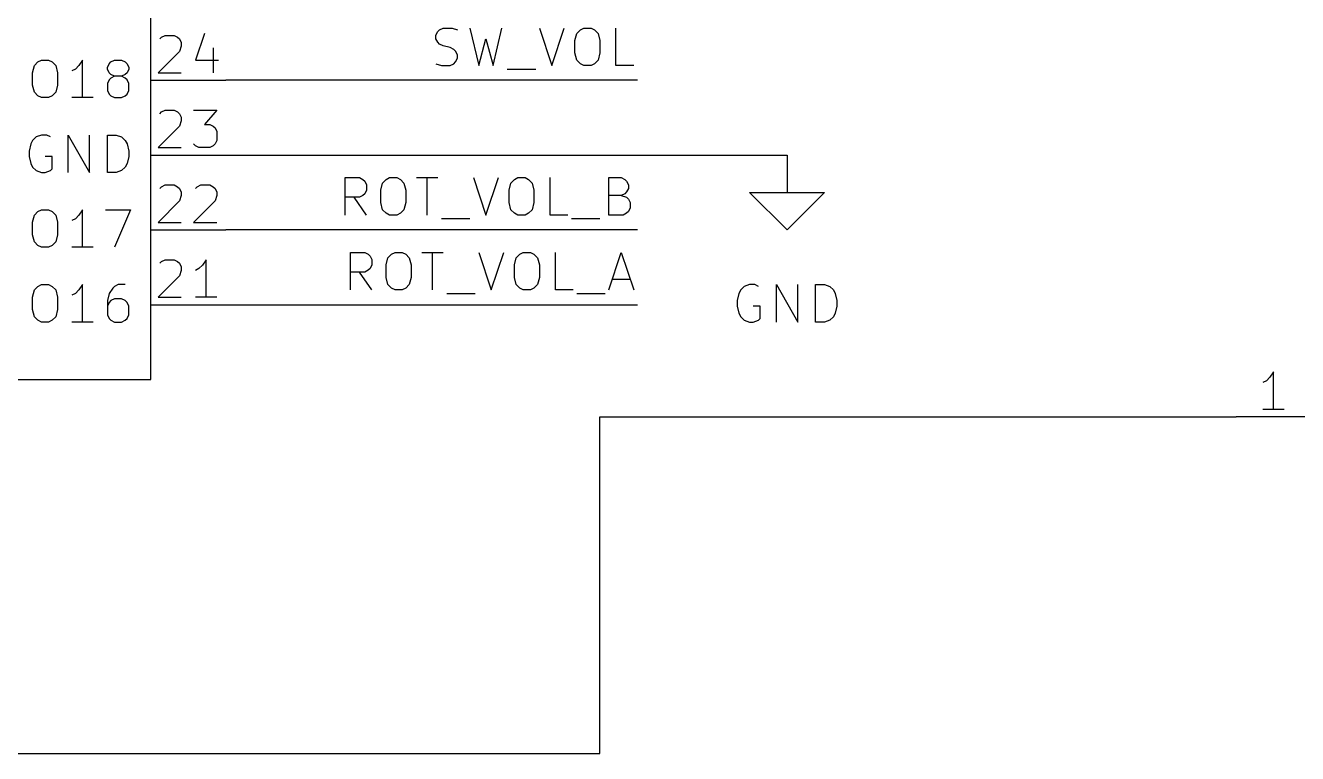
# Model space of a CAD drawing. Extents: x 0.4 to 11.3, y -7.9 to -0.4.
# Drawn here: x 6.032 to 7.732, y -4.05 to -3.077 of the extents above; entities that cross this region are included whole.
import ezdxf

# ---------------------------------------------------------------- set-up
doc = ezdxf.new("R2010")
doc.units = 0
doc.header["$MEASUREMENT"] = 0
for name, color, linetype in [('CYAN2', 4, 'CONTINUOUS'), ('GRAY1', 251, 'CONTINUOUS'), ('GREEN3', 91, 'CONTINUOUS'), ('LYELLOW', 51, 'CONTINUOUS'), ('RED2', 1, 'CONTINUOUS'), ('RED3', 11, 'CONTINUOUS')]:
    doc.layers.add(name, color=color, linetype=linetype)

msp = doc.modelspace()

# ---------------------------------------------------------------- linework, layer by layer
at = {"layer": 'CYAN2', "linetype": 'CONTINUOUS'}
for p, q in [((6.04428, -3.13028), (6.04905, -3.12551)), ((6.04905, -3.12551), (6.05381, -3.12313)), ((6.05381, -3.12313), (6.06333, -3.12313)), ((6.06333, -3.12313), (6.06809, -3.12551)), ((6.06809, -3.12551), (6.07285, -3.13028)), ((6.10857, -3.12313), (6.10381, -3.13028)), ((6.10857, -3.17313), (6.10857, -3.12313)), ((6.14428, -3.12789), (6.14667, -3.12551)), ((6.14667, -3.12551), (6.15143, -3.12313)), ((6.15143, -3.12313), (6.16095, -3.12313)), ((6.16095, -3.12313), (6.16571, -3.12551)), ((6.16571, -3.12551), (6.16809, -3.12789)), ((6.04191, -3.1398), (6.04428, -3.13028)), ((6.04191, -3.15646), (6.04191, -3.1398)), ((6.07285, -3.13028), (6.07524, -3.1398)), ((6.07524, -3.1398), (6.07524, -3.15646)), ((6.09905, -3.13504), (6.09429, -3.13742)), ((6.10381, -3.13028), (6.09905, -3.13504)), ((6.14191, -3.13265), (6.14428, -3.12789)), ((6.14191, -3.13504), (6.14191, -3.13265)), ((6.14428, -3.1398), (6.14191, -3.13504)), ((6.14667, -3.14218), (6.14428, -3.1398)), ((6.15143, -3.14456), (6.14667, -3.14218)), ((6.15143, -3.14456), (6.14667, -3.14694)), ((6.16095, -3.14456), (6.15143, -3.14456)), ((6.16571, -3.14218), (6.16095, -3.14456)), ((6.16571, -3.14694), (6.16095, -3.14456)), ((6.16809, -3.1398), (6.16571, -3.14218)), ((6.16809, -3.12789), (6.17048, -3.13265)), ((6.17048, -3.13504), (6.16809, -3.1398)), ((6.17048, -3.13265), (6.17048, -3.13504)), ((6.04428, -3.16599), (6.04191, -3.15646)), ((6.07524, -3.15646), (6.07285, -3.16599)), ((6.14428, -3.14932), (6.14191, -3.15408)), ((6.14191, -3.15408), (6.14191, -3.16361)), ((6.14667, -3.14694), (6.14428, -3.14932)), ((6.16809, -3.14932), (6.16571, -3.14694)), ((6.17048, -3.15408), (6.16809, -3.14932)), ((6.17048, -3.16361), (6.17048, -3.15408)), ((6.04905, -3.17075), (6.04428, -3.16599)), ((6.05381, -3.17313), (6.04905, -3.17075)), ((6.06333, -3.17313), (6.05381, -3.17313)), ((6.06809, -3.17075), (6.06333, -3.17313)), ((6.07285, -3.16599), (6.06809, -3.17075)), ((6.12286, -3.17313), (6.09429, -3.17313)), ((6.14191, -3.16361), (6.14428, -3.16837)), ((6.14428, -3.16837), (6.14667, -3.17075)), ((6.14667, -3.17075), (6.15143, -3.17313)), ((6.15143, -3.17313), (6.16095, -3.17313)), ((6.16095, -3.17313), (6.16571, -3.17075)), ((6.16571, -3.17075), (6.16809, -3.16837)), ((6.16809, -3.16837), (6.17048, -3.16361)), ((6.04667, -3.22551), (6.0419, -3.23028)), ((6.05381, -3.22313), (6.04667, -3.22551)), ((6.06095, -3.22313), (6.05381, -3.22313)), ((6.06571, -3.22551), (6.06095, -3.22313)), ((6.08952, -3.27313), (6.08952, -3.22313)), ((6.08952, -3.22313), (6.11809, -3.27313)), ((6.11809, -3.27313), (6.11809, -3.22313)), ((6.1419, -3.27313), (6.1419, -3.22313)), ((6.1419, -3.22313), (6.15381, -3.22313)), ((6.15381, -3.22313), (6.16095, -3.22551)), ((6.16095, -3.22551), (6.16571, -3.23028)), ((6.03952, -3.23504), (6.03714, -3.24456)), ((6.03714, -3.24456), (6.03714, -3.2517)), ((6.0419, -3.23028), (6.03952, -3.23504)), ((6.16571, -3.23028), (6.16809, -3.23504)), ((6.16809, -3.23504), (6.17047, -3.24456)), ((6.17047, -3.24456), (6.17047, -3.2517)), ((6.03714, -3.2517), (6.03952, -3.26122)), ((6.03952, -3.26122), (6.0419, -3.26599)), ((6.06809, -3.2517), (6.05857, -3.2517)), ((6.06809, -3.26837), (6.06809, -3.2517)), ((6.16809, -3.26122), (6.16571, -3.26599)), ((6.17047, -3.2517), (6.16809, -3.26122)), ((6.0419, -3.26599), (6.04667, -3.27075)), ((6.04667, -3.27075), (6.05381, -3.27313)), ((6.05381, -3.27313), (6.05857, -3.27313)), ((6.05857, -3.27313), (6.06571, -3.27075)), ((6.06571, -3.27075), (6.06809, -3.26837)), ((6.15381, -3.27313), (6.1419, -3.27313)), ((6.16095, -3.27075), (6.15381, -3.27313)), ((6.16571, -3.26599), (6.16095, -3.27075)), ((6.04191, -3.3398), (6.04428, -3.33028)), ((6.04428, -3.33028), (6.04905, -3.32551)), ((6.04905, -3.32551), (6.05381, -3.32313)), ((6.05381, -3.32313), (6.06333, -3.32313)), ((6.06333, -3.32313), (6.06809, -3.32551)), ((6.06809, -3.32551), (6.07285, -3.33028)), ((6.07285, -3.33028), (6.07524, -3.3398)), ((6.10381, -3.33028), (6.09905, -3.33504)), ((6.10857, -3.32313), (6.10381, -3.33028)), ((6.10857, -3.37313), (6.10857, -3.32313)), ((6.13952, -3.32313), (6.17285, -3.32313)), ((6.17285, -3.32313), (6.15143, -3.37313)), ((6.04191, -3.35646), (6.04191, -3.3398)), ((6.07524, -3.3398), (6.07524, -3.35646)), ((6.09905, -3.33504), (6.09429, -3.33742)), ((6.04428, -3.36599), (6.04191, -3.35646)), ((6.07524, -3.35646), (6.07285, -3.36599)), ((6.04905, -3.37075), (6.04428, -3.36599)), ((6.05381, -3.37313), (6.04905, -3.37075)), ((6.06333, -3.37313), (6.05381, -3.37313)), ((6.06809, -3.37075), (6.06333, -3.37313)), ((6.07285, -3.36599), (6.06809, -3.37075)), ((6.12286, -3.37313), (6.09429, -3.37313)), ((6.04191, -3.4398), (6.04428, -3.43028)), ((6.04428, -3.43028), (6.04905, -3.42551)), ((6.04905, -3.42551), (6.05381, -3.42313)), ((6.05381, -3.42313), (6.06333, -3.42313)), ((6.06333, -3.42313), (6.06809, -3.42551)), ((6.06809, -3.42551), (6.07285, -3.43028)), ((6.07285, -3.43028), (6.07524, -3.4398)), ((6.10381, -3.43028), (6.09905, -3.43504)), ((6.10857, -3.42313), (6.10381, -3.43028)), ((6.10857, -3.47313), (6.10857, -3.42313)), ((6.14905, -3.42789), (6.14428, -3.43504)), ((6.15143, -3.42551), (6.14905, -3.42789)), ((6.15619, -3.42313), (6.15143, -3.42551)), ((6.16571, -3.42313), (6.15619, -3.42313)), ((6.98809, -3.43028), (6.98571, -3.43504)), ((6.99286, -3.42551), (6.98809, -3.43028)), ((7, -3.42313), (6.99286, -3.42551)), ((7.00714, -3.42313), (7, -3.42313)), ((7.01191, -3.42551), (7.00714, -3.42313)), ((7.03571, -3.47313), (7.03571, -3.42313)), ((7.03571, -3.42313), (7.06428, -3.47313)), ((7.06428, -3.47313), (7.06428, -3.42313)), ((7.08809, -3.47313), (7.08809, -3.42313)), ((7.08809, -3.42313), (7.1, -3.42313)), ((7.1, -3.42313), (7.10714, -3.42551)), ((7.10714, -3.42551), (7.11191, -3.43028)), ((7.11191, -3.43028), (7.11429, -3.43504)), ((6.04191, -3.45646), (6.04191, -3.4398)), ((6.07524, -3.4398), (6.07524, -3.45646)), ((6.09905, -3.43504), (6.09429, -3.43742)), ((6.14428, -3.43504), (6.14191, -3.44456)), ((6.14191, -3.44456), (6.14191, -3.46361)), ((6.14428, -3.44694), (6.14191, -3.4517)), ((6.14667, -3.44456), (6.14428, -3.44694)), ((6.15143, -3.44218), (6.14667, -3.44456)), ((6.16095, -3.44218), (6.15143, -3.44218)), ((6.16571, -3.44456), (6.16095, -3.44218)), ((6.16809, -3.44694), (6.16571, -3.44456)), ((6.17048, -3.4517), (6.16809, -3.44694)), ((6.98571, -3.43504), (6.98333, -3.44456)), ((6.98333, -3.44456), (6.98333, -3.4517)), ((7.11429, -3.43504), (7.11667, -3.44456)), ((7.11667, -3.44456), (7.11667, -3.4517)), ((6.04428, -3.46599), (6.04191, -3.45646)), ((6.04905, -3.47075), (6.04428, -3.46599)), ((6.07285, -3.46599), (6.06809, -3.47075)), ((6.07524, -3.45646), (6.07285, -3.46599)), ((6.14191, -3.46361), (6.14428, -3.46837)), ((6.16809, -3.46837), (6.17048, -3.46361)), ((6.17048, -3.46361), (6.17048, -3.4517)), ((6.98333, -3.4517), (6.98571, -3.46122)), ((6.98571, -3.46122), (6.98809, -3.46599)), ((6.98809, -3.46599), (6.99286, -3.47075)), ((7.01428, -3.4517), (7.00476, -3.4517)), ((7.01428, -3.46837), (7.01428, -3.4517)), ((7.11191, -3.46599), (7.10714, -3.47075)), ((7.11429, -3.46122), (7.11191, -3.46599)), ((7.11667, -3.4517), (7.11429, -3.46122)), ((6.05381, -3.47313), (6.04905, -3.47075)), ((6.06333, -3.47313), (6.05381, -3.47313)), ((6.06809, -3.47075), (6.06333, -3.47313)), ((6.12286, -3.47313), (6.09429, -3.47313)), ((6.14428, -3.46837), (6.14667, -3.47075)), ((6.14667, -3.47075), (6.15143, -3.47313)), ((6.15143, -3.47313), (6.16095, -3.47313)), ((6.16095, -3.47313), (6.16571, -3.47075)), ((6.16571, -3.47075), (6.16809, -3.46837)), ((6.99286, -3.47075), (7, -3.47313)), ((7, -3.47313), (7.00476, -3.47313)), ((7.00476, -3.47313), (7.01191, -3.47075)), ((7.01191, -3.47075), (7.01428, -3.46837)), ((7.1, -3.47313), (7.08809, -3.47313)), ((7.10714, -3.47075), (7.1, -3.47313))]:
    msp.add_line(p, q, dxfattribs=at)
at = {"layer": 'GRAY1', "linetype": 'CONTINUOUS'}
for p, q in [((6.58095, -3.08965), (6.58333, -3.08489)), ((6.58095, -3.09441), (6.58095, -3.08965)), ((6.58333, -3.08489), (6.58571, -3.08251)), ((6.58571, -3.08251), (6.59048, -3.08013)), ((6.59048, -3.08013), (6.60238, -3.08013)), ((6.60238, -3.08013), (6.60952, -3.08251)), ((6.62619, -3.08013), (6.63809, -3.13013)), ((6.65714, -3.13013), (6.66905, -3.08013)), ((6.71904, -3.08013), (6.73571, -3.13013)), ((6.73571, -3.13013), (6.75238, -3.08013)), ((6.76667, -3.0968), (6.76904, -3.08727)), ((6.76904, -3.08727), (6.77381, -3.08251)), ((6.77381, -3.08251), (6.77857, -3.08013)), ((6.77857, -3.08013), (6.78809, -3.08013)), ((6.78809, -3.08013), (6.79285, -3.08251)), ((6.79285, -3.08251), (6.79761, -3.08727)), ((6.79761, -3.08727), (6.8, -3.0968)), ((6.82143, -3.13013), (6.82143, -3.08013)), ((6.58333, -3.09917), (6.58095, -3.09441)), ((6.58571, -3.10156), (6.58333, -3.09917)), ((6.59048, -3.10394), (6.58571, -3.10156)), ((6.6, -3.10632), (6.59048, -3.10394)), ((6.60476, -3.1087), (6.6, -3.10632)), ((6.60714, -3.11108), (6.60476, -3.1087)), ((6.63809, -3.13013), (6.64762, -3.09441)), ((6.64762, -3.09441), (6.65714, -3.13013)), ((6.76667, -3.11346), (6.76667, -3.0968)), ((6.8, -3.0968), (6.8, -3.11346)), ((6.60476, -3.12775), (6.60714, -3.12537)), ((6.60952, -3.11584), (6.60714, -3.11108)), ((6.60714, -3.12537), (6.60952, -3.1206)), ((6.60952, -3.1206), (6.60952, -3.11584)), ((6.76904, -3.12298), (6.76667, -3.11346)), ((6.77381, -3.12775), (6.76904, -3.12298)), ((6.79761, -3.12298), (6.79285, -3.12775)), ((6.8, -3.11346), (6.79761, -3.12298)), ((6.58095, -3.12775), (6.58809, -3.13013)), ((6.58809, -3.13013), (6.6, -3.13013)), ((6.6, -3.13013), (6.60476, -3.12775)), ((6.67619, -3.13489), (6.71428, -3.13489)), ((6.77857, -3.13013), (6.77381, -3.12775)), ((6.78809, -3.13013), (6.77857, -3.13013)), ((6.79285, -3.12775), (6.78809, -3.13013)), ((6.84524, -3.13013), (6.82143, -3.13013)), ((6.45952, -3.33013), (6.45952, -3.28013)), ((6.45952, -3.28013), (6.47857, -3.28013)), ((6.47857, -3.28013), (6.48333, -3.28251)), ((6.51428, -3.28251), (6.51904, -3.28013)), ((6.51904, -3.28013), (6.52857, -3.28013)), ((6.52857, -3.28013), (6.53333, -3.28251)), ((6.55476, -3.28013), (6.58333, -3.28013)), ((6.56905, -3.33013), (6.56905, -3.28013)), ((6.63095, -3.28013), (6.64761, -3.33013)), ((6.64761, -3.33013), (6.66428, -3.28013)), ((6.68571, -3.28251), (6.69047, -3.28013)), ((6.69047, -3.28013), (6.7, -3.28013)), ((6.7, -3.28013), (6.70476, -3.28251)), ((6.73333, -3.33013), (6.73333, -3.28013)), ((6.8119, -3.33013), (6.8119, -3.28013)), ((6.8119, -3.28013), (6.82857, -3.28013)), ((6.82857, -3.28013), (6.83333, -3.28251)), ((6.48333, -3.28251), (6.48571, -3.28489)), ((6.48571, -3.28489), (6.48809, -3.28965)), ((6.48809, -3.2968), (6.48571, -3.30156)), ((6.48809, -3.28965), (6.48809, -3.2968)), ((6.50714, -3.2968), (6.50952, -3.28727)), ((6.50714, -3.31346), (6.50714, -3.2968)), ((6.50952, -3.28727), (6.51428, -3.28251)), ((6.53333, -3.28251), (6.53809, -3.28727)), ((6.53809, -3.28727), (6.54047, -3.2968)), ((6.54047, -3.2968), (6.54047, -3.31346)), ((6.67857, -3.2968), (6.68095, -3.28727)), ((6.67857, -3.31346), (6.67857, -3.2968)), ((6.68095, -3.28727), (6.68571, -3.28251)), ((6.70476, -3.28251), (6.70952, -3.28727)), ((6.70952, -3.28727), (6.7119, -3.2968)), ((6.7119, -3.2968), (6.7119, -3.31346)), ((6.83333, -3.28251), (6.83571, -3.28489)), ((6.83571, -3.28489), (6.83809, -3.28965)), ((6.83809, -3.29441), (6.83571, -3.29917)), ((6.83809, -3.28965), (6.83809, -3.29441)), ((6.47857, -3.30632), (6.45952, -3.30632)), ((6.48809, -3.33013), (6.47143, -3.30632)), ((6.48333, -3.30394), (6.47857, -3.30632)), ((6.48571, -3.30156), (6.48333, -3.30394)), ((6.50952, -3.32298), (6.50714, -3.31346)), ((6.54047, -3.31346), (6.53809, -3.32298)), ((6.68095, -3.32298), (6.67857, -3.31346)), ((6.7119, -3.31346), (6.70952, -3.32298)), ((6.82857, -3.30394), (6.8119, -3.30394)), ((6.83333, -3.30156), (6.82857, -3.30394)), ((6.82857, -3.30394), (6.83571, -3.30632)), ((6.83571, -3.29917), (6.83333, -3.30156)), ((6.83571, -3.30632), (6.83809, -3.3087)), ((6.83809, -3.3087), (6.84047, -3.31346)), ((6.84047, -3.31346), (6.84047, -3.3206)), ((6.51428, -3.32775), (6.50952, -3.32298)), ((6.51904, -3.33013), (6.51428, -3.32775)), ((6.52857, -3.33013), (6.51904, -3.33013)), ((6.53333, -3.32775), (6.52857, -3.33013)), ((6.53809, -3.32298), (6.53333, -3.32775)), ((6.68571, -3.32775), (6.68095, -3.32298)), ((6.69047, -3.33013), (6.68571, -3.32775)), ((6.7, -3.33013), (6.69047, -3.33013)), ((6.70476, -3.32775), (6.7, -3.33013)), ((6.70952, -3.32298), (6.70476, -3.32775)), ((6.75714, -3.33013), (6.73333, -3.33013)), ((6.83095, -3.33013), (6.8119, -3.33013)), ((6.83571, -3.32775), (6.83095, -3.33013)), ((6.83809, -3.32537), (6.83571, -3.32775)), ((6.84047, -3.3206), (6.83809, -3.32537)), ((6.58809, -3.33489), (6.62619, -3.33489)), ((6.76191, -3.33489), (6.8, -3.33489)), ((6.46666, -3.43013), (6.46666, -3.38013)), ((6.46666, -3.38013), (6.48571, -3.38013)), ((6.48571, -3.38013), (6.49047, -3.38251)), ((6.49047, -3.38251), (6.49285, -3.38489)), ((6.51666, -3.38727), (6.52143, -3.38251)), ((6.52143, -3.38251), (6.52619, -3.38013)), ((6.52619, -3.38013), (6.53571, -3.38013)), ((6.53571, -3.38013), (6.54047, -3.38251)), ((6.54047, -3.38251), (6.54523, -3.38727)), ((6.5619, -3.38013), (6.59047, -3.38013)), ((6.57619, -3.43013), (6.57619, -3.38013)), ((6.63809, -3.38013), (6.65476, -3.43013)), ((6.65476, -3.43013), (6.67143, -3.38013)), ((6.68809, -3.38727), (6.69285, -3.38251)), ((6.69285, -3.38251), (6.69761, -3.38013)), ((6.69761, -3.38013), (6.70714, -3.38013)), ((6.70714, -3.38013), (6.7119, -3.38251)), ((6.7119, -3.38251), (6.71666, -3.38727)), ((6.74047, -3.43013), (6.74047, -3.38013)), ((6.8119, -3.43013), (6.82857, -3.38013)), ((6.82857, -3.38013), (6.84524, -3.43013)), ((6.49285, -3.38489), (6.49523, -3.38965)), ((6.49523, -3.3968), (6.49285, -3.40156)), ((6.49523, -3.38965), (6.49523, -3.3968)), ((6.51428, -3.3968), (6.51666, -3.38727)), ((6.51428, -3.41346), (6.51428, -3.3968)), ((6.54523, -3.38727), (6.54761, -3.3968)), ((6.54761, -3.3968), (6.54761, -3.41346)), ((6.68571, -3.3968), (6.68809, -3.38727)), ((6.68571, -3.41346), (6.68571, -3.3968)), ((6.71666, -3.38727), (6.71904, -3.3968)), ((6.71904, -3.3968), (6.71904, -3.41346)), ((6.48571, -3.40632), (6.46666, -3.40632)), ((6.49523, -3.43013), (6.47857, -3.40632)), ((6.49047, -3.40394), (6.48571, -3.40632)), ((6.49285, -3.40156), (6.49047, -3.40394)), ((6.51666, -3.42298), (6.51428, -3.41346)), ((6.54761, -3.41346), (6.54523, -3.42298)), ((6.68809, -3.42298), (6.68571, -3.41346)), ((6.71904, -3.41346), (6.71666, -3.42298)), ((6.81667, -3.41584), (6.84047, -3.41584)), ((6.52143, -3.42775), (6.51666, -3.42298)), ((6.52619, -3.43013), (6.52143, -3.42775)), ((6.53571, -3.43013), (6.52619, -3.43013)), ((6.54047, -3.42775), (6.53571, -3.43013)), ((6.54523, -3.42298), (6.54047, -3.42775)), ((6.69285, -3.42775), (6.68809, -3.42298)), ((6.69761, -3.43013), (6.69285, -3.42775)), ((6.70714, -3.43013), (6.69761, -3.43013)), ((6.7119, -3.42775), (6.70714, -3.43013)), ((6.71666, -3.42298), (6.7119, -3.42775)), ((6.76428, -3.43013), (6.74047, -3.43013)), ((6.59524, -3.43489), (6.63333, -3.43489)), ((6.76905, -3.43489), (6.80714, -3.43489))]:
    msp.add_line(p, q, dxfattribs=at)
at = {"layer": 'GREEN3', "linetype": 'CONTINUOUS'}
for p, q in [((6.85, -3.15), (6.3, -3.15)), ((6.3, -3.25), (7.05, -3.25)), ((6.85, -3.35), (6.3, -3.35)), ((6.3, -3.45), (6.85, -3.45)), ((6.8, -3.6), (7.65, -3.6)), ((6.8, -4.05), (6.8, -3.6)), ((6.05, -4.05), (6.8, -4.05))]:
    msp.add_line(p, q, dxfattribs=at)
at = {"layer": 'LYELLOW', "linetype": 'CONTINUOUS'}
for p, q in [((6.2, -3.55), (6.2, -1.45)), ((5, -3.55), (6.2, -3.55))]:
    msp.add_line(p, q, dxfattribs=at)
at = {"layer": 'RED2', "linetype": 'CONTINUOUS'}
for p, q in [((6.2, -3.55), (6.2, -1.45)), ((6.2, -3.15), (6.3, -3.15)), ((6.2, -3.25), (6.3, -3.25)), ((7.05, -3.25), (7.05, -3.3)), ((7.05, -3.35), (7, -3.3)), ((7, -3.3), (7.05, -3.3)), ((7.05, -3.3), (7.1, -3.3)), ((7.1, -3.3), (7.05, -3.35)), ((6.2, -3.35), (6.3, -3.35)), ((6.2, -3.45), (6.3, -3.45)), ((5, -3.55), (6.2, -3.55)), ((7.75, -3.6), (7.65, -3.6)), ((6, -4.05), (6.05, -4.05))]:
    msp.add_line(p, q, dxfattribs=at)
at = {"layer": 'RED3', "linetype": 'CONTINUOUS'}
for p, q in [((6.21191, -3.09464), (6.21428, -3.09226)), ((6.21428, -3.09226), (6.21905, -3.08988)), ((6.21905, -3.08988), (6.23095, -3.08988)), ((6.23095, -3.08988), (6.23571, -3.09226)), ((6.23571, -3.09226), (6.23809, -3.09464)), ((6.27143, -3.0875), (6.25952, -3.12321)), ((6.23809, -3.09464), (6.24048, -3.0994)), ((6.24048, -3.10417), (6.23809, -3.11131)), ((6.24048, -3.0994), (6.24048, -3.10417)), ((6.28333, -3.10655), (6.28333, -3.13988)), ((6.23809, -3.11131), (6.20952, -3.13988)), ((6.25952, -3.12321), (6.29047, -3.12321)), ((6.20952, -3.13988), (6.24048, -3.13988)), ((6.21191, -3.19464), (6.21428, -3.19226)), ((6.21428, -3.19226), (6.21905, -3.18988)), ((6.21905, -3.18988), (6.23095, -3.18988)), ((6.23095, -3.18988), (6.23571, -3.19226)), ((6.23571, -3.19226), (6.23809, -3.19464)), ((6.23809, -3.19464), (6.24048, -3.1994)), ((6.25714, -3.18988), (6.28809, -3.18988)), ((6.28809, -3.18988), (6.27143, -3.20893)), ((6.23809, -3.21131), (6.20952, -3.23988)), ((6.24048, -3.20417), (6.23809, -3.21131)), ((6.24048, -3.1994), (6.24048, -3.20417)), ((6.27143, -3.20893), (6.27857, -3.20893)), ((6.27857, -3.20893), (6.28333, -3.21131)), ((6.28333, -3.21131), (6.28571, -3.21369)), ((6.28571, -3.21369), (6.28809, -3.21845)), ((6.28809, -3.21845), (6.28809, -3.23035)), ((6.20952, -3.23988), (6.24048, -3.23988)), ((6.25952, -3.2375), (6.25714, -3.23512)), ((6.26428, -3.23988), (6.25952, -3.2375)), ((6.27857, -3.23988), (6.26428, -3.23988)), ((6.28333, -3.2375), (6.27857, -3.23988)), ((6.28571, -3.23512), (6.28333, -3.2375)), ((6.28809, -3.23035), (6.28571, -3.23512)), ((6.21191, -3.29464), (6.21428, -3.29226)), ((6.21428, -3.29226), (6.21905, -3.28988)), ((6.21905, -3.28988), (6.23095, -3.28988)), ((6.23095, -3.28988), (6.23571, -3.29226)), ((6.23571, -3.29226), (6.23809, -3.29464)), ((6.23809, -3.29464), (6.24048, -3.2994)), ((6.25952, -3.29464), (6.2619, -3.29226)), ((6.2619, -3.29226), (6.26667, -3.28988)), ((6.26667, -3.28988), (6.27857, -3.28988)), ((6.27857, -3.28988), (6.28333, -3.29226)), ((6.28333, -3.29226), (6.28571, -3.29464)), ((6.28571, -3.29464), (6.28809, -3.2994)), ((6.23809, -3.31131), (6.20952, -3.33988)), ((6.24048, -3.30417), (6.23809, -3.31131)), ((6.24048, -3.2994), (6.24048, -3.30417)), ((6.28571, -3.31131), (6.25714, -3.33988)), ((6.28809, -3.30417), (6.28571, -3.31131)), ((6.28809, -3.2994), (6.28809, -3.30417)), ((6.20952, -3.33988), (6.24048, -3.33988)), ((6.25714, -3.33988), (6.28809, -3.33988)), ((6.21191, -3.39464), (6.21428, -3.39226)), ((6.21428, -3.39226), (6.21905, -3.38988)), ((6.21905, -3.38988), (6.23095, -3.38988)), ((6.23095, -3.38988), (6.23571, -3.39226)), ((6.23571, -3.39226), (6.23809, -3.39464)), ((6.23809, -3.39464), (6.24048, -3.3994)), ((6.24048, -3.3994), (6.24048, -3.40417)), ((6.26905, -3.39702), (6.26428, -3.40178)), ((6.27381, -3.38988), (6.26905, -3.39702)), ((6.27381, -3.43988), (6.27381, -3.38988)), ((6.23809, -3.41131), (6.20952, -3.43988)), ((6.24048, -3.40417), (6.23809, -3.41131)), ((6.26428, -3.40178), (6.25952, -3.40417)), ((6.20952, -3.43988), (6.24048, -3.43988)), ((6.28809, -3.43988), (6.25952, -3.43988)), ((7.69048, -3.55178), (7.68572, -3.55417)), ((7.69524, -3.54702), (7.69048, -3.55178)), ((7.7, -3.53988), (7.69524, -3.54702)), ((7.7, -3.58988), (7.7, -3.53988)), ((7.71429, -3.58988), (7.68572, -3.58988))]:
    msp.add_line(p, q, dxfattribs=at)

doc.saveas('drawing.dxf')
